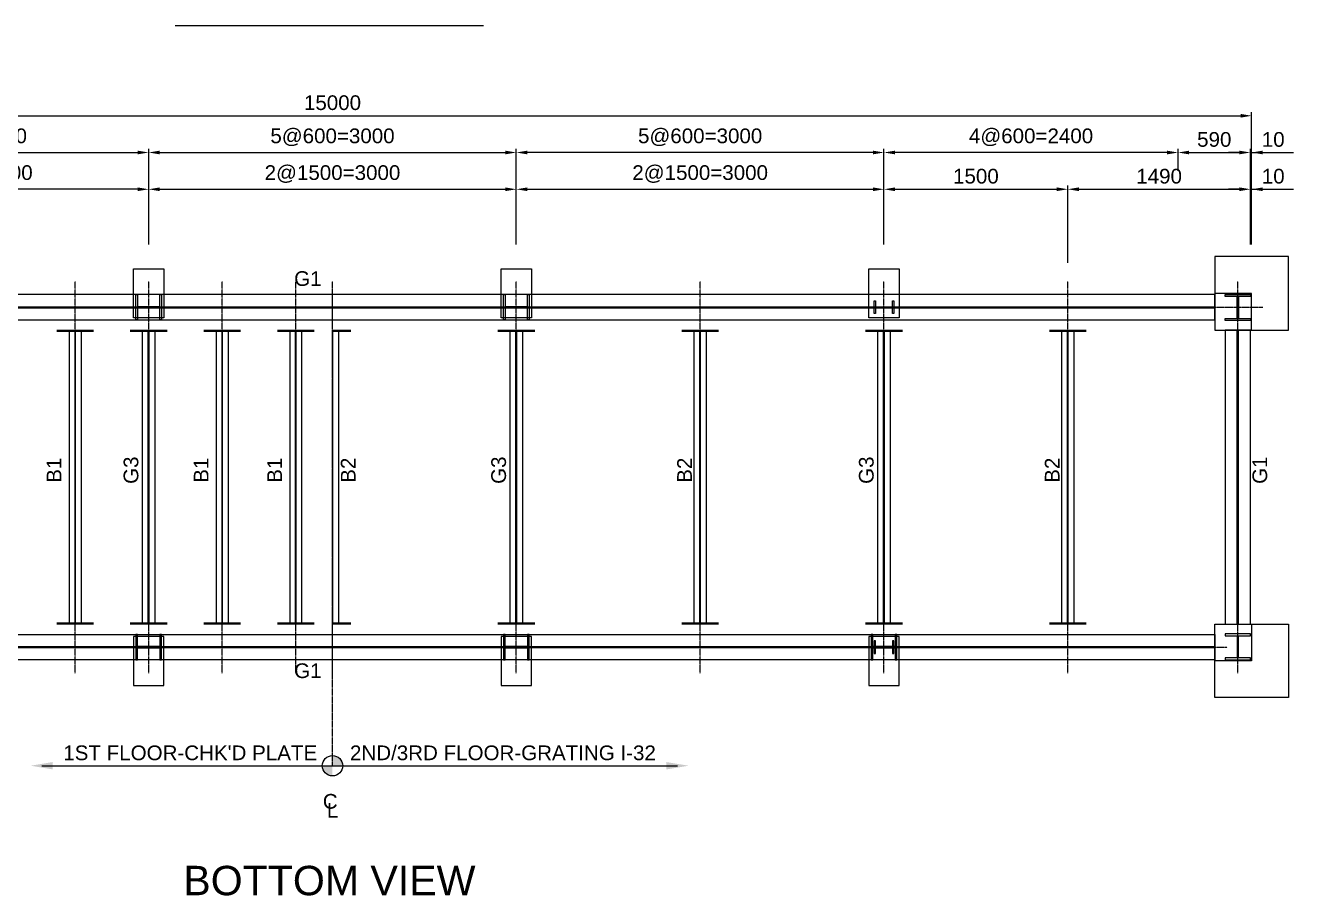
# Model space of a CAD drawing. Header units: millimetres. Extents: x 415966 to 487306, y -108951 to -17325.
# Drawn here: x 423915 to 434264, y -41347 to -34242 of the extents above; entities that cross this region are included whole.
import ezdxf
from ezdxf.enums import TextEntityAlignment as Align

# ---------------------------------------------------------------- set-up
doc = ezdxf.new("R2010")
doc.units = ezdxf.units.MM
doc.header["$LTSCALE"] = 2
doc.linetypes.add('CENTER', pattern=[2, 1.25, -0.25, 0.25, -0.25])
doc.linetypes.add('HIDDEN', pattern=[0.375, 0.25, -0.125])
doc.layers.get('Defpoints').update_dxf_attribs({"color": 250})
for name, color, linetype in [('C_CEN', 1, 'CENTER'), ('C_DIM', 7, 'Continuous'), ('C_GIRDER', 2, 'Continuous'), ('C_TEXT_01', 2, 'Continuous'), ('DIM-SCALE', 7, 'Continuous'), ('TITLE', 7, 'Continuous')]:
    doc.layers.add(name, color=color, linetype=linetype)
doc.layers.add('C_STEEL', color=2, linetype='Continuous', lineweight=30)
doc.styles.add('Arial', font='arial.ttf')
doc.dimstyles.new('일반도면_0030', dxfattribs={"dimtxt": 120, "dimasz": 90, "dimexe": 30, "dimexo": 150, "dimgap": 45, "dimtad": 1, "dimdec": 0, "dimzin": 0, "dimdsep": 46, "dimtxsty": 'Arial', "dimcen": -150, "dimclrd": 7, "dimclre": 7, "dimclrt": 2, "dimadec": 8, "dimazin": 0, "dimtfac": 1, "dimtdec": 0, "dimtix": 1, "dimtmove": 2, "dimatfit": 3, "dimfxl": 1, "dimtolj": 1, "dimtzin": 0, "dimarcsym": 0})

# ---------------------------------------------------------------- blocks, each defined once
blk = doc.blocks.new('*D53')
at = {"layer": 'C_DIM', "color": 7, "lineweight": -2, "transparency": 16777216}
for p, q in [((418921, -36030), (418921, -34950)), ((433921, -36030), (433921, -34950)), ((419011, -34980), (433831, -34980))]:
    blk.add_line(p, q, dxfattribs=at)
at = {"layer": 'C_DIM', "color": 7, "transparency": 16777216}
for points in [[(419011, -34965), (419011, -34995), (418921, -34980)], [(433831, -34965), (433831, -34995), (433921, -34980)]]:
    blk.add_solid(points, dxfattribs=at)
at = {"layer": 'Defpoints', "color": 0, "transparency": 16777216}
for p in [(433921, -34980), (418921, -36180), (433921, -36180)]:
    blk.add_point(p, dxfattribs=at)
at = {"layer": 'C_DIM', "color": 2, "transparency": 16777216, "insert": (426421, -34874), "char_height": 120, "attachment_point": 5, "style": 'Arial'}
blk.add_mtext('\\A1;15000', dxfattribs=at)
blk = doc.blocks.new('*D48')
at = {"layer": 'C_DIM', "color": 7, "lineweight": -2, "transparency": 16777216}
for p, q in [((424921, -36030), (424921, -35550)), ((425011, -35580), (427831, -35580)), ((427921, -36030), (427921, -35550))]:
    blk.add_line(p, q, dxfattribs=at)
at = {"layer": 'C_DIM', "color": 7, "transparency": 16777216}
for points in [[(425011, -35565), (425011, -35595), (424921, -35580)], [(427831, -35565), (427831, -35595), (427921, -35580)]]:
    blk.add_solid(points, dxfattribs=at)
at = {"layer": 'Defpoints', "color": 0, "transparency": 16777216}
for p in [(427921, -35580), (424921, -36180), (427921, -36180)]:
    blk.add_point(p, dxfattribs=at)
at = {"layer": 'C_DIM', "color": 2, "transparency": 16777216, "insert": (426421, -35456), "char_height": 120, "attachment_point": 5, "style": 'Arial'}
blk.add_mtext('\\A1;2@1500=3000', dxfattribs=at)
blk = doc.blocks.new('*D49')
at = {"layer": 'C_DIM', "color": 7, "lineweight": -2, "transparency": 16777216}
for p, q in [((427921, -36030), (427921, -35550)), ((428011, -35580), (430831, -35580)), ((430921, -36030), (430921, -35550))]:
    blk.add_line(p, q, dxfattribs=at)
at = {"layer": 'C_DIM', "color": 7, "transparency": 16777216}
for points in [[(428011, -35565), (428011, -35595), (427921, -35580)], [(430831, -35565), (430831, -35595), (430921, -35580)]]:
    blk.add_solid(points, dxfattribs=at)
at = {"layer": 'Defpoints', "color": 0, "transparency": 16777216}
for p in [(430921, -35580), (427921, -36180), (430921, -36180)]:
    blk.add_point(p, dxfattribs=at)
at = {"layer": 'C_DIM', "color": 2, "transparency": 16777216, "insert": (429421, -35456), "char_height": 120, "attachment_point": 5, "style": 'Arial'}
blk.add_mtext('\\A1;2@1500=3000', dxfattribs=at)
blk = doc.blocks.new('*D50')
at = {"layer": 'C_DIM', "color": 7, "lineweight": -2, "transparency": 16777216}
for p, q in [((430921, -36030), (430921, -35550)), ((431011, -35580), (432331, -35580)), ((432421, -36180), (432421, -35550))]:
    blk.add_line(p, q, dxfattribs=at)
at = {"layer": 'C_DIM', "color": 7, "transparency": 16777216}
for points in [[(431011, -35565), (431011, -35595), (430921, -35580)], [(432331, -35565), (432331, -35595), (432421, -35580)]]:
    blk.add_solid(points, dxfattribs=at)
at = {"layer": 'Defpoints', "color": 0, "transparency": 16777216}
for p in [(432421, -35580), (430921, -36180), (432421, -36330)]:
    blk.add_point(p, dxfattribs=at)
at = {"layer": 'C_DIM', "color": 2, "transparency": 16777216, "insert": (431671, -35474), "char_height": 120, "attachment_point": 5, "style": 'Arial'}
blk.add_mtext('\\A1;1500', dxfattribs=at)
blk = doc.blocks.new('*D72')
at = {"layer": 'C_DIM', "color": 7, "lineweight": -2, "transparency": 16777216}
for p, q in [((433821, -35580), (433731, -35580)), ((433911, -36030), (433911, -35550)), ((433921, -35580), (433911, -35580)), ((433921, -36030), (433921, -35550)), ((434011, -35580), (434101, -35580))]:
    blk.add_line(p, q, dxfattribs=at)
at = {"layer": 'C_DIM', "color": 7, "transparency": 16777216}
for points in [[(433821, -35565), (433821, -35595), (433911, -35580)], [(434011, -35565), (434011, -35595), (433921, -35580)]]:
    blk.add_solid(points, dxfattribs=at)
at = {"layer": 'Defpoints', "color": 0, "transparency": 16777216}
for p in [(433911, -35580), (433911, -36180), (433921, -36180)]:
    blk.add_point(p, dxfattribs=at)
at = {"layer": 'C_DIM', "color": 2, "transparency": 16777216, "insert": (434097, -35474), "char_height": 120, "attachment_point": 5, "style": 'Arial'}
blk.add_mtext('\\A1;10', dxfattribs=at)
blk = doc.blocks.new('*D73')
at = {"layer": 'C_DIM', "color": 7, "lineweight": -2, "transparency": 16777216}
for p, q in [((432421, -36180), (432421, -35550)), ((432511, -35580), (433821, -35580)), ((433911, -36030), (433911, -35550))]:
    blk.add_line(p, q, dxfattribs=at)
at = {"layer": 'C_DIM', "color": 7, "transparency": 16777216}
for points in [[(432511, -35565), (432511, -35595), (432421, -35580)], [(433821, -35565), (433821, -35595), (433911, -35580)]]:
    blk.add_solid(points, dxfattribs=at)
at = {"layer": 'Defpoints', "color": 0, "transparency": 16777216}
for p in [(433911, -35580), (433911, -36180), (432421, -36330)]:
    blk.add_point(p, dxfattribs=at)
at = {"layer": 'C_DIM', "color": 2, "transparency": 16777216, "insert": (433166, -35474), "char_height": 120, "attachment_point": 5, "style": 'Arial'}
blk.add_mtext('\\A1;1490', dxfattribs=at)
blk = doc.blocks.new('*D448')
at = {"layer": 'C_DIM', "color": 7, "lineweight": -2, "transparency": 16777216}
for p, q in [((421921, -35730), (421921, -35250)), ((422011, -35280), (424831, -35280)), ((424921, -35730), (424921, -35250))]:
    blk.add_line(p, q, dxfattribs=at)
at = {"layer": 'C_DIM', "color": 7, "transparency": 16777216}
for points in [[(422011, -35265), (422011, -35295), (421921, -35280)], [(424831, -35265), (424831, -35295), (424921, -35280)]]:
    blk.add_solid(points, dxfattribs=at)
at = {"layer": 'Defpoints', "color": 0, "transparency": 16777216}
for p in [(424921, -35280), (421921, -35880), (424921, -35880)]:
    blk.add_point(p, dxfattribs=at)
at = {"layer": 'C_DIM', "color": 2, "transparency": 16777216, "insert": (423421, -35156), "char_height": 120, "attachment_point": 5, "style": 'Arial'}
blk.add_mtext('\\A1;5@600=3000', dxfattribs=at)
blk = doc.blocks.new('*D449')
at = {"layer": 'C_DIM', "color": 7, "lineweight": -2, "transparency": 16777216}
for p, q in [((424921, -35730), (424921, -35250)), ((425011, -35280), (427831, -35280)), ((427921, -35730), (427921, -35250))]:
    blk.add_line(p, q, dxfattribs=at)
at = {"layer": 'C_DIM', "color": 7, "transparency": 16777216}
for points in [[(425011, -35265), (425011, -35295), (424921, -35280)], [(427831, -35265), (427831, -35295), (427921, -35280)]]:
    blk.add_solid(points, dxfattribs=at)
at = {"layer": 'Defpoints', "color": 0, "transparency": 16777216}
for p in [(427921, -35280), (424921, -35880), (427921, -35880)]:
    blk.add_point(p, dxfattribs=at)
at = {"layer": 'C_DIM', "color": 2, "transparency": 16777216, "insert": (426421, -35156), "char_height": 120, "attachment_point": 5, "style": 'Arial'}
blk.add_mtext('\\A1;5@600=3000', dxfattribs=at)
blk = doc.blocks.new('*D452')
at = {"layer": 'C_DIM', "color": 7, "lineweight": -2, "transparency": 16777216}
for p, q in [((433821, -35280), (433731, -35280)), ((433911, -35730), (433911, -35250)), ((433921, -35280), (433911, -35280)), ((433921, -35730), (433921, -35250)), ((434011, -35280), (434101, -35280))]:
    blk.add_line(p, q, dxfattribs=at)
at = {"layer": 'C_DIM', "color": 7, "transparency": 16777216}
for points in [[(433821, -35265), (433821, -35295), (433911, -35280)], [(434011, -35265), (434011, -35295), (433921, -35280)]]:
    blk.add_solid(points, dxfattribs=at)
at = {"layer": 'Defpoints', "color": 0, "transparency": 16777216}
for p in [(433911, -35280), (433911, -35880), (433921, -35880)]:
    blk.add_point(p, dxfattribs=at)
at = {"layer": 'C_DIM', "color": 2, "transparency": 16777216, "insert": (434097, -35174), "char_height": 120, "attachment_point": 5, "style": 'Arial'}
blk.add_mtext('\\A1;10', dxfattribs=at)
blk = doc.blocks.new('*D453')
at = {"layer": 'C_DIM', "color": 7, "lineweight": -2, "transparency": 16777216}
for p, q in [((430921, -35730), (430921, -35250)), ((433231, -35280), (431011, -35280)), ((433321, -35430), (433321, -35250))]:
    blk.add_line(p, q, dxfattribs=at)
at = {"layer": 'C_DIM', "color": 7, "transparency": 16777216}
for points in [[(431011, -35265), (431011, -35295), (430921, -35280)], [(433231, -35265), (433231, -35295), (433321, -35280)]]:
    blk.add_solid(points, dxfattribs=at)
at = {"layer": 'Defpoints', "color": 0, "transparency": 16777216}
for p in [(430921, -35280), (433321, -35580), (430921, -35880)]:
    blk.add_point(p, dxfattribs=at)
at = {"layer": 'C_DIM', "color": 2, "transparency": 16777216, "insert": (432121, -35156), "char_height": 120, "attachment_point": 5, "style": 'Arial'}
blk.add_mtext('\\A1;4@600=2400', dxfattribs=at)
blk = doc.blocks.new('*D454')
at = {"layer": 'C_DIM', "color": 7, "lineweight": -2, "transparency": 16777216}
for p, q in [((433321, -35430), (433321, -35250)), ((433411, -35280), (433821, -35280)), ((433911, -35730), (433911, -35250))]:
    blk.add_line(p, q, dxfattribs=at)
at = {"layer": 'C_DIM', "color": 7, "transparency": 16777216}
for points in [[(433411, -35265), (433411, -35295), (433321, -35280)], [(433821, -35265), (433821, -35295), (433911, -35280)]]:
    blk.add_solid(points, dxfattribs=at)
at = {"layer": 'Defpoints', "color": 0, "transparency": 16777216}
for p in [(433911, -35280), (433321, -35580), (433911, -35880)]:
    blk.add_point(p, dxfattribs=at)
at = {"layer": 'C_DIM', "color": 2, "transparency": 16777216, "insert": (433616, -35174), "char_height": 120, "attachment_point": 5, "style": 'Arial'}
blk.add_mtext('\\A1;590', dxfattribs=at)
blk = doc.blocks.new('*D455')
at = {"layer": 'C_DIM', "color": 7, "lineweight": -2, "transparency": 16777216}
for p, q in [((427921, -35730), (427921, -35250)), ((430831, -35280), (428011, -35280)), ((430921, -35730), (430921, -35250))]:
    blk.add_line(p, q, dxfattribs=at)
at = {"layer": 'C_DIM', "color": 7, "transparency": 16777216}
for points in [[(428011, -35265), (428011, -35295), (427921, -35280)], [(430831, -35265), (430831, -35295), (430921, -35280)]]:
    blk.add_solid(points, dxfattribs=at)
at = {"layer": 'Defpoints', "color": 0, "transparency": 16777216}
for p in [(427921, -35280), (427921, -35880), (430921, -35880)]:
    blk.add_point(p, dxfattribs=at)
at = {"layer": 'C_DIM', "color": 2, "transparency": 16777216, "insert": (429421, -35156), "char_height": 120, "attachment_point": 5, "style": 'Arial'}
blk.add_mtext('\\A1;5@600=3000', dxfattribs=at)
blk = doc.blocks.new('*D456')
at = {"layer": 'C_DIM', "color": 7, "lineweight": -2, "transparency": 16777216}
for p, q in [((421921, -36030), (421921, -35550)), ((424831, -35580), (422011, -35580)), ((424921, -36030), (424921, -35550))]:
    blk.add_line(p, q, dxfattribs=at)
at = {"layer": 'C_DIM', "color": 7, "transparency": 16777216}
for points in [[(422011, -35565), (422011, -35595), (421921, -35580)], [(424831, -35565), (424831, -35595), (424921, -35580)]]:
    blk.add_solid(points, dxfattribs=at)
at = {"layer": 'Defpoints', "color": 0, "transparency": 16777216}
for p in [(421921, -35580), (421921, -36180), (424921, -36180)]:
    blk.add_point(p, dxfattribs=at)
at = {"layer": 'C_DIM', "color": 2, "transparency": 16777216, "insert": (423421, -35456), "char_height": 120, "attachment_point": 5, "style": 'Arial'}
blk.add_mtext('\\A1;2@1500=3000', dxfattribs=at)

msp = doc.modelspace()

# ---------------------------------------------------------------- hatches: boundary and pattern name
at = {"layer": 'C_GIRDER'}
h = msp.add_hatch(color=7, dxfattribs=at)
h.dxf.hatch_style = 1
h.paths.add_polyline_path([(426421, -40286), (426504, -40286, 0.4142136), (426421, -40203)])
h.paths.add_polyline_path([(426421, -40286), (426338, -40286, 0.4142136), (426421, -40369)])

# ---------------------------------------------------------------- linework, layer by layer
at = {"layer": 'C_CEN'}
for p, q in [((424321, -39530.2), (424321, -36330.2)), ((424921, -39530.2), (424921, -36330.2)), ((425521, -39530.2), (425521, -36330.2)), ((426121, -39530.2), (426121, -36330.2)), ((426421, -39530.2), (426421, -36330.2)), ((426421, -40286), (426421, -36358.9)), ((427921, -39530.2), (427921, -36330.2)), ((429421, -39530.2), (429421, -36330.2)), ((430921, -39530.2), (430921, -36330.2)), ((432421, -39530.2), (432421, -36330.2)), ((433808.5, -39530.2), (433808.5, -36330.2)), ((419121, -36542.7), (434011, -36542.7)), ((419121, -39317.7), (433721, -39317.7))]:
    msp.add_line(p, q, dxfattribs=at)
at = {"layer": 'C_DIM'}
for p, q in [((433921, -35280.2), (434263.6, -35280.2)), ((433921, -35580.2), (434263.6, -35580.2))]:
    msp.add_line(p, q, dxfattribs=at)
at = {"layer": 'C_GIRDER', "linetype": 'HIDDEN'}
for p, q in [((419221, -36539), (433621, -36539)), ((419221, -36547.5), (433621, -36547.5)), ((424319.9, -39125.2), (424319.9, -36735.2)), ((424324.2, -39125.2), (424324.2, -36735.2)), ((424916.5, -39125.2), (424916.5, -36735.2)), ((424925.6, -39125.2), (424925.6, -36735.2)), ((425519.9, -39125.2), (425519.9, -36735.2)), ((425524.2, -39125.2), (425524.2, -36735.2)), ((426119.9, -39125.2), (426119.9, -36735.2)), ((426124.2, -39125.2), (426124.2, -36735.2)), ((426423.9, -39125.2), (426423.9, -36735.2)), ((427916.5, -39125.2), (427916.5, -36735.2)), ((427925.6, -39125.2), (427925.6, -36735.2)), ((429418.1, -39125.2), (429418.1, -36735.2)), ((429423.9, -39125.2), (429423.9, -36735.2)), ((430916.5, -39125.2), (430916.5, -36735.2)), ((430925.6, -39125.2), (430925.6, -36735.2)), ((432418.1, -39125.2), (432418.1, -36735.2)), ((432423.9, -39125.2), (432423.9, -36735.2)), ((433803.8, -39130.2), (433803.8, -36730.2)), ((433813.2, -39130.2), (433813.2, -36730.2)), ((419221, -39313), (433621, -39313)), ((419221, -39321.5), (433621, -39321.5))]:
    msp.add_line(p, q, dxfattribs=at)
at = {"layer": 'C_GIRDER'}
for points in [[(434221, -36130.2), (433621, -36130.2), (433621, -36730.2), (434221, -36730.2)], [(424796, -36230.2), (425046, -36230.2), (425046, -36630.2), (424796, -36630.2)], [(427796, -36230.2), (428046, -36230.2), (428046, -36630.2), (427796, -36630.2)], [(430796, -36230.2), (431046, -36230.2), (431046, -36630.2), (430796, -36630.2)], [(419221, -36645.2), (433621, -36645.2), (433621, -36440.2), (419221, -36440.2)], [(424372, -39125.2), (424372, -36735.2), (424272, -36735.2), (424272, -39125.2)], [(424972, -39125.2), (424870, -39125.2), (424870, -36735.2), (424972, -36735.2)], [(425572, -39125.2), (425572, -36735.2), (425472, -36735.2), (425472, -39125.2)], [(426172, -39125.2), (426172, -36735.2), (426072, -36735.2), (426072, -39125.2)], [(427972, -39125.2), (427870, -39125.2), (427870, -36735.2), (427972, -36735.2)], [(429472, -39125.2), (429472, -36735.2), (429370, -36735.2), (429370, -39125.2)], [(430972, -39125.2), (430870, -39125.2), (430870, -36735.2), (430972, -36735.2)], [(432472, -39125.2), (432472, -36735.2), (432370, -36735.2), (432370, -39125.2)], [(433706, -39130.2), (433911, -39130.2), (433911, -36730.2), (433706, -36730.2)], [(419221, -39215.2), (433621, -39215.2), (433621, -39420.2), (419221, -39420.2)], [(434221, -39730.2), (433621, -39730.2), (433621, -39130.2), (434221, -39130.2)], [(424796, -39630.2), (425046, -39630.2), (425046, -39230.2), (424796, -39230.2)], [(427796, -39630.2), (428046, -39630.2), (428046, -39230.2), (427796, -39230.2)], [(430796, -39630.2), (431046, -39630.2), (431046, -39230.2), (430796, -39230.2)]]:
    msp.add_lwpolyline(points, close=True, dxfattribs=at)
at = {"layer": 'C_GIRDER', "color": 1}
for points in [[(424816, -36645.2), (424816, -36440.2), (424830.2, -36440.2), (424830.2, -36538.1), (425011.8, -36538.1), (425011.8, -36440.2), (425026, -36440.2), (425026, -36645.2), (425011.8, -36645.2), (425011.8, -36547.3), (424830.2, -36547.3), (424830.2, -36645.2)], [(427816, -36645.2), (427816, -36440.2), (427830.2, -36440.2), (427830.2, -36538.1), (428011.8, -36538.1), (428011.8, -36440.2), (428026, -36440.2), (428026, -36645.2), (428011.8, -36645.2), (428011.8, -36547.3), (427830.2, -36547.3), (427830.2, -36645.2)], [(430841, -36491.2), (430851.3, -36491.2), (430851.3, -36538.9), (430990.7, -36538.9), (430990.7, -36491.2), (431001, -36491.2), (431001, -36593.2), (430990.7, -36593.2), (430990.7, -36545.5), (430851.3, -36545.5), (430851.3, -36593.2), (430841, -36593.2)], [(433706, -36440.2), (433911, -36440.2), (433911, -36454.4), (433813.1, -36454.4), (433813.1, -36636), (433911, -36636), (433911, -36650.2), (433706, -36650.2), (433706, -36636), (433804, -36636), (433804, -36454.4), (433706, -36454.4)], [(424816, -39215.2), (424816, -39420.2), (424830.2, -39420.2), (424830.2, -39322.3), (425011.8, -39322.3), (425011.8, -39420.2), (425026, -39420.2), (425026, -39215.2), (425011.8, -39215.2), (425011.8, -39313.1), (424830.2, -39313.1), (424830.2, -39215.2)], [(427816, -39215.2), (427816, -39420.2), (427830.2, -39420.2), (427830.2, -39322.3), (428011.8, -39322.3), (428011.8, -39420.2), (428026, -39420.2), (428026, -39215.2), (428011.8, -39215.2), (428011.8, -39313.1), (427830.2, -39313.1), (427830.2, -39215.2)], [(430816, -39215.2), (430816, -39420.2), (430830.2, -39420.2), (430830.2, -39322.3), (431011.8, -39322.3), (431011.8, -39420.2), (431026, -39420.2), (431026, -39215.2), (431011.8, -39215.2), (431011.8, -39313.1), (430830.2, -39313.1), (430830.2, -39215.2)], [(433706, -39420.2), (433911, -39420.2), (433911, -39406), (433813.1, -39406), (433813.1, -39224.4), (433911, -39224.4), (433911, -39210.2), (433706, -39210.2), (433706, -39224.4), (433804, -39224.4), (433804, -39406), (433706, -39406)], [(430841, -39369.2), (430851.3, -39369.2), (430851.3, -39321.5), (430990.7, -39321.5), (430990.7, -39369.2), (431001, -39369.2), (431001, -39267.2), (430990.7, -39267.2), (430990.7, -39314.9), (430851.3, -39314.9), (430851.3, -39267.2), (430841, -39267.2)]]:
    msp.add_lwpolyline(points, close=True, dxfattribs=at)
at = {"layer": 'C_GIRDER', "color": 1, "linetype": 'HIDDEN'}
for points in [[(433921, -36430.2), (433621, -36430.2), (433621, -36730.2), (433921, -36730.2)], [(433921, -39430.2), (433621, -39430.2), (433621, -39130.2), (433921, -39130.2)]]:
    msp.add_lwpolyline(points, close=True, dxfattribs=at)
at = {"layer": 'C_GIRDER'}
msp.add_lwpolyline([(426421, -39125.2), (426472, -39125.2), (426472, -36735.2), (426421, -36735.2)], dxfattribs=at)
at = {"layer": 'C_STEEL', "color": 6, "lineweight": 40}
for p, q in [((424171, -36735.2), (424471, -36735.2)), ((425071, -36735.2), (424771, -36735.2)), ((425371, -36735.2), (425671, -36735.2)), ((425971, -36735.2), (426271, -36735.2)), ((426421, -36735.2), (426571, -36735.2)), ((428071, -36735.2), (427771, -36735.2)), ((429271, -36735.2), (429571, -36735.2)), ((431071, -36735.2), (430771, -36735.2)), ((432271, -36735.2), (432571, -36735.2)), ((424171, -39125.2), (424471, -39125.2)), ((425071, -39125.2), (424771, -39125.2)), ((425371, -39125.2), (425671, -39125.2)), ((425971, -39125.2), (426271, -39125.2)), ((426421, -39125.2), (426571, -39125.2)), ((428071, -39125.2), (427771, -39125.2)), ((429271, -39125.2), (429571, -39125.2)), ((431071, -39125.2), (430771, -39125.2)), ((432271, -39125.2), (432571, -39125.2))]:
    msp.add_line(p, q, dxfattribs=at)
at = {"layer": 'DIM-SCALE', "color": 7}
msp.add_line((424048.7, -40286), (429236.2, -40286), dxfattribs=at)
msp.add_circle((426421, -40286), 83, dxfattribs=at)
for points in [[(424138.7, -40256), (424138.7, -40316), (423958.7, -40286)], [(429146.2, -40256), (429146.2, -40316), (429326.2, -40286)]]:
    msp.add_solid(points, dxfattribs=at)
at = {"layer": 'TITLE', "color": 1, "linetype": 'Continuous'}
msp.add_line((425138.3, -34241.9), (427652.8, -34241.9), dxfattribs=at)

# ---------------------------------------------------------------- texts
at = {"layer": 'C_TEXT_01', "style": 'Arial'}
for p in [(426108.2, -36369), (426108.2, -39570.3)]:
    msp.add_text('G1', height=120, dxfattribs=at).set_placement(p)
for s, p in [('G3', (424776.6, -37873.5)), ('G3', (427776.6, -37873.5)), ('G3', (430776.6, -37873.5)), ('G1', (433987.6, -37873.5)), ('B1', (424148.8, -37873.5)), ('B1', (425348.8, -37873.5)), ('B1', (425948.8, -37873.5)), ('B2', (426549.1, -37873.5)), ('B2', (429293.4, -37873.5)), ('B2', (432293.4, -37873.5))]:
    msp.add_text(s, height=120, rotation=90, dxfattribs=at).set_placement(p, align=Align.MIDDLE_CENTER)
at = {"layer": 'DIM-SCALE', "color": 2, "style": 'Arial'}
for s, p in [("1ST FLOOR-CHK'D PLATE", (424224.3, -40240.7)), ('2ND/3RD FLOOR-GRATING I-32', (426563.6, -40240.7)), ('C', (426342.1, -40636.6)), ('L', (426375, -40709.8))]:
    msp.add_text(s, height=120, dxfattribs=at).set_placement(p)
at = {"layer": 'TITLE', "color": 3, "ltscale": 10, "style": 'Arial'}
msp.add_text('BOTTOM VIEW', height=240, dxfattribs=at).set_placement((426395.6, -41343.2), align=Align.CENTER)

# ---------------------------------------------------------------- dimensions: what is measured, and where the dimension line sits
at = {"layer": 'C_DIM', "color": 7}
dim = msp.add_linear_dim(base=(433921, -34980.2), p1=(418921, -36180.2), p2=(433921, -36180.2), dimstyle='일반도면_0030', dxfattribs=at)
dim.commit()
dim.dimension.update_dxf_attribs({"geometry": '*D53', "text_midpoint": (426421, -34873.9)})
at = {"layer": 'C_DIM'}
for base, p1, p2, text, picture, middle in [((424921, -35280.2), (421921, -35880.2), (424921, -35880.2), '5@600=<>', '*D448', (423421, -35156.5)), ((430921, -35580.2), (427921, -36180.2), (430921, -36180.2), '2@1500=<>', '*D49', (429421, -35456.5))]:
    dim = msp.add_linear_dim(base=base, p1=p1, p2=p2, text=text, dimstyle='일반도면_0030', dxfattribs=at)
    dim.commit()
    dim.dimension.update_dxf_attribs({"geometry": picture, "text_midpoint": middle})
at = {"layer": 'C_DIM', "color": 1}
for base, p1, p2, text, picture, middle in [((427921, -35280.2), (424921, -35880.2), (427921, -35880.2), '5@600=<>', '*D449', (426421, -35156.5)), ((427921, -35580.2), (424921, -36180.2), (427921, -36180.2), '2@1500=<>', '*D48', (426421, -35456.5))]:
    dim = msp.add_linear_dim(base=base, p1=p1, p2=p2, text=text, dimstyle='일반도면_0030', dxfattribs=at)
    dim.commit()
    dim.dimension.update_dxf_attribs({"geometry": picture, "text_midpoint": middle})
at = {"layer": 'C_DIM'}
for base, p1, p2, text, picture, middle in [((427921, -35280.2), (430921, -35880.2), (427921, -35880.2), '5@600=<>', '*D455', (429421, -35156.5)), ((430921, -35280.2), (433321, -35580.2), (430921, -35880.2), '4@600=<>', '*D453', (432121, -35156.5)), ((421921, -35580.2), (424921, -36180.2), (421921, -36180.2), '2@1500=<>', '*D456', (423421, -35456.5))]:
    dim = msp.add_linear_dim(base=base, p1=p1, p2=p2, angle=180, text=text, dimstyle='일반도면_0030', dxfattribs=at)
    dim.commit()
    dim.dimension.update_dxf_attribs({"geometry": picture, "text_midpoint": middle})
at = {"layer": 'C_DIM', "color": 7}
dim = msp.add_linear_dim(base=(433911, -35280.2), p1=(433321, -35580.2), p2=(433911, -35880.2), angle=180, dimstyle='일반도면_0030', dxfattribs=at)
dim.commit()
dim.dimension.update_dxf_attribs({"geometry": '*D454', "text_midpoint": (433616, -35173.9)})
for base, p1, p2, picture, middle in [((433911, -35280.2), (433921, -35880.2), (433911, -35880.2), '*D452', (434097.1, -35173.9)), ((433911, -35580.2), (433921, -36180.2), (433911, -36180.2), '*D72', (434097.1, -35473.9))]:
    dim = msp.add_linear_dim(base=base, p1=p1, p2=p2, dimstyle='일반도면_0030', dxfattribs=at)
    dim.commit()
    dim.dimension.update_dxf_attribs({"geometry": picture, "text_midpoint": middle, "dimtype": 160})
at = {"layer": 'C_DIM'}
for base, p1, p2, picture, middle in [((432421, -35580.2), (430921, -36180.2), (432421, -36330.2), '*D50', (431671, -35473.9)), ((433911, -35580.2), (432421, -36330.2), (433911, -36180.2), '*D73', (433166, -35473.9))]:
    dim = msp.add_linear_dim(base=base, p1=p1, p2=p2, dimstyle='일반도면_0030', dxfattribs=at)
    dim.commit()
    dim.dimension.update_dxf_attribs({"geometry": picture, "text_midpoint": middle})

doc.saveas('drawing.dxf')
